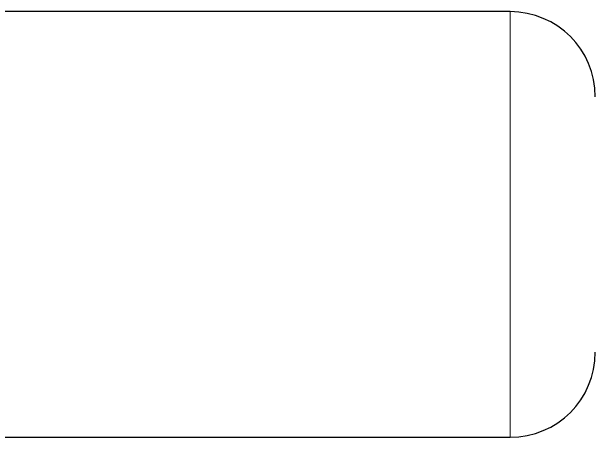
# Model space of a CAD drawing. Header units: millimetres. Extents: x 15 to 1184, y 5 to 836.
# Drawn here: x 527.54 to 562.36, y 564.85 to 590.25 of the extents above; entities that cross this region are included whole.
import ezdxf

# ---------------------------------------------------------------- set-up
doc = ezdxf.new("R2010")
doc.units = ezdxf.units.MM

msp = doc.modelspace()

# ---------------------------------------------------------------- linework, layer by layer
at = {"color": 7, "linetype": 'Continuous', "lineweight": 25}
for p, q in [((557.278, 590.25), (524.258, 590.25)), ((524.258, 564.85), (557.278, 564.85))]:
    msp.add_line(p, q, dxfattribs=at)
at = {"color": 8, "linetype": 'Continuous', "lineweight": 18}
msp.add_line((557.278, 564.85), (557.278, 590.25), dxfattribs=at)
at = {"color": 7, "linetype": 'Continuous', "lineweight": 25}
for centre, start, end in [((557.278, 585.17), 0, 90), ((557.278, 569.93), 270, 0)]:
    msp.add_arc(centre, 5.08, start, end, dxfattribs=at)

doc.saveas('drawing.dxf')
